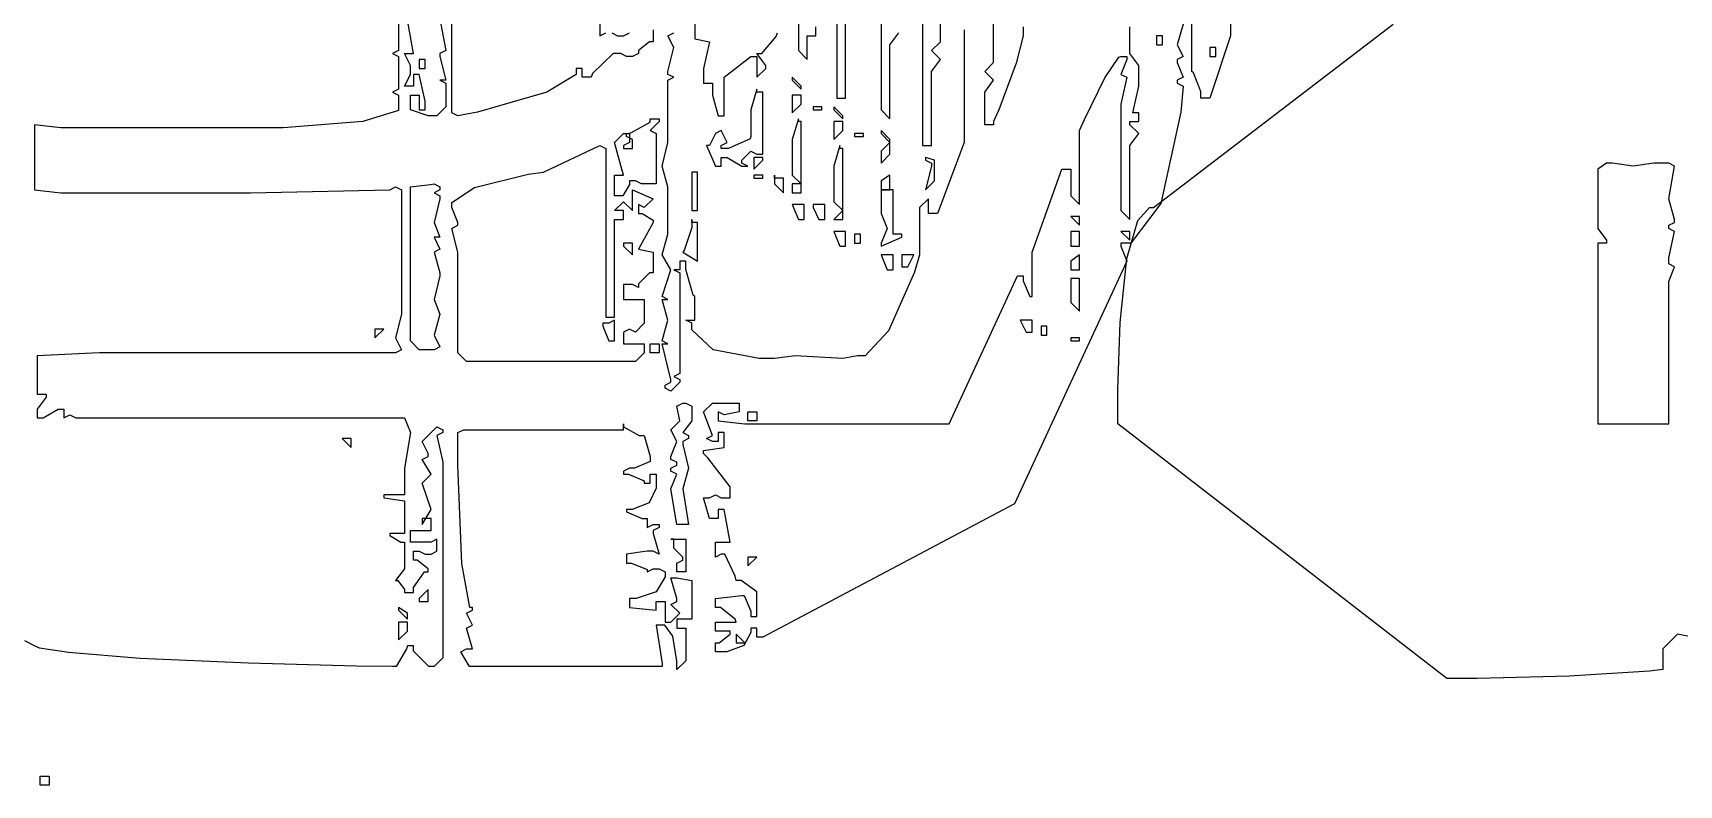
# Model space of a CAD drawing. Extents: x 97 to 264, y 28 to 329.
# Drawn here: x 221.63 to 241.25, y 185.28 to 194.24 of the extents above; entities that cross this region are included whole.
import ezdxf

# ---------------------------------------------------------------- set-up
doc = ezdxf.new("R2010")
doc.units = 0
doc.header["$MEASUREMENT"] = 0

msp = doc.modelspace()

# ---------------------------------------------------------------- linework, layer by layer
at = {"color": 32}
for points in [[(229.518, 199.143), (229.518, 194.168), (229.694, 194.134), (229.622, 193.815), (229.622, 193.639), (229.729, 193.639), (229.729, 193.499), (229.799, 193.252), (229.871, 193.252), (229.871, 193.711), (230.188, 193.958), (230.258, 193.958), (230.258, 193.711), (230.364, 193.815), (230.364, 193.851), (230.258, 193.992), (230.318, 193.992), (230.487, 194.196), (230.504, 194.24)], [(228.388, 195.333), (228.388, 194.204), (228.46, 194.24)], [(231.739, 194.769), (231.739, 193.322), (231.845, 193.216), (231.845, 194.098), (231.951, 194.24)], [(225.99, 194.593), (225.99, 194.028), (225.918, 193.992), (225.99, 193.958), (225.99, 193.569), (225.918, 193.535), (225.99, 193.499), (225.99, 193.358), (225.99, 193.314), (225.565, 193.182), (224.613, 193.11), (224.296, 193.11), (221.967, 193.11), (221.651, 193.146), (221.651, 192.37), (221.967, 192.334), (224.226, 192.334), (225.884, 192.37), (225.954, 192.404), (226.024, 192.37), (226.024, 190.889), (225.954, 190.606), (226.024, 190.464), (225.954, 190.43), (222.426, 190.43), (221.685, 190.394), (221.685, 189.935), (221.791, 189.935), (221.791, 189.901), (221.685, 189.758), (221.685, 189.654), (221.757, 189.654), (221.933, 189.758), (222.003, 189.758), (222.003, 189.654), (222.074, 189.688), (222.144, 189.654), (226.06, 189.654), (226.131, 189.478), (226.06, 189.053), (226.06, 188.736), (225.814, 188.736), (225.814, 188.7), (226.06, 188.666), (226.06, 188.277), (225.884, 188.277), (225.884, 188.251), (226.016, 188.171), (226.06, 188.171), (226.06, 187.854), (225.954, 187.714), (225.98, 187.714), (226.06, 187.608), (226.06, 187.572), (226.167, 187.572), (226.167, 187.634), (226.299, 187.818), (226.343, 187.818), (226.343, 187.854), (226.211, 187.96), (226.167, 187.96), (226.167, 188.067), (226.237, 188.067), (226.307, 188.031), (226.377, 188.031), (226.447, 188.067), (226.447, 188.207), (226.377, 188.171), (226.131, 188.171), (226.131, 188.313), (226.377, 188.313), (226.377, 188.454), (226.271, 188.454), (226.271, 188.383), (226.377, 188.56), (226.271, 188.877), (226.377, 188.983), (226.271, 189.159), (226.343, 189.195), (226.343, 189.229), (226.271, 189.371), (226.447, 189.548), (226.519, 189.512), (226.519, 189.478), (226.447, 189.442), (226.519, 189.125), (226.519, 186.796), (226.413, 186.69), (226.351, 186.69), (226.167, 186.876), (226.167, 186.936), (226.095, 186.936), (226.085, 186.902), (225.96, 186.69), (225.918, 186.69), (225.488, 186.697), (224.2, 186.73), (222.911, 186.788), (222.058, 186.859), (221.711, 186.91), (221.651, 186.936), (221.535, 186.998)], [(226.447, 194.593), (226.554, 194.028), (226.483, 193.992), (226.483, 193.958), (226.554, 193.675), (226.483, 193.675), (226.554, 193.639), (226.554, 193.358), (226.447, 193.252), (226.343, 193.252), (226.131, 193.322), (226.131, 193.499), (226.237, 193.499), (226.237, 193.322), (226.307, 193.322), (226.307, 193.428), (226.237, 193.745), (226.167, 193.745), (226.167, 193.605), (226.06, 193.605), (226.131, 193.745), (226.131, 193.851), (226.06, 193.992), (226.167, 193.992), (226.06, 194.593)], [(229.023, 194.274), (229.023, 194.134), (228.979, 194.134), (228.847, 194.028), (228.847, 193.992), (228.776, 193.958), (228.706, 193.958), (228.636, 193.992), (228.548, 193.992), (228.299, 193.755), (228.283, 193.711), (228.177, 193.711), (228.177, 193.815), (228.107, 193.815), (228.107, 193.745), (227.758, 193.535), (226.932, 193.296), (226.696, 193.252), (226.624, 193.286), (226.624, 194.697)], [(231.21, 194.663), (231.21, 193.463), (231.316, 193.463), (231.316, 194.345)], [(232.234, 194.451), (232.234, 192.899), (232.34, 192.899), (232.34, 193.781), (232.445, 193.922), (232.34, 194.028), (232.445, 194.134), (232.445, 194.733)], [(233.433, 194.31), (233.433, 194.203), (233.349, 193.879), (233.141, 193.324), (233.08, 193.182), (233.08, 193.146), (232.974, 193.146), (232.974, 193.535), (233.08, 193.675), (232.974, 193.781), (233.08, 193.887), (233.08, 194.487)], [(228.53, 194.24), (228.6, 194.204), (228.67, 194.204), (228.74, 194.24)], [(232.727, 194.274), (232.727, 192.933), (232.41, 192.088), (232.304, 192.088), (232.304, 192.264), (232.198, 192.158), (232.198, 191.594), (232.136, 191.391), (231.827, 190.69), (231.55, 190.394), (231.458, 190.394), (231.282, 190.36), (230.717, 190.394), (230.47, 190.36), (230.287, 190.36), (229.737, 190.465), (229.482, 190.704), (229.482, 190.783), (229.412, 190.817), (229.518, 190.817), (229.518, 191.099), (229.5, 191.117), (229.412, 191.422), (229.412, 191.522), (229.342, 191.522), (229.342, 191.418), (229.27, 191.418), (229.342, 191.382), (229.342, 190.183), (229.27, 190.147), (229.342, 190.111), (229.342, 190.077), (229.235, 189.971), (229.165, 190.007), (229.165, 190.041), (229.235, 190.077), (229.235, 190.111), (229.129, 190.536), (229.199, 190.536), (229.129, 190.57), (229.199, 190.817), (229.129, 191.065), (229.199, 191.065), (229.129, 191.099), (229.235, 191.418), (229.129, 191.594), (229.199, 191.841), (229.199, 192.404), (229.129, 192.653), (229.199, 192.933), (229.199, 193.675), (229.27, 193.711), (229.199, 193.745), (229.199, 193.781), (229.27, 194.064), (229.199, 194.204), (229.27, 194.24)], [(235.339, 194.345), (235.267, 194.098), (235.339, 193.958), (235.267, 193.922), (235.267, 193.887), (235.339, 193.711), (235.267, 193.675), (235.267, 193.639), (235.339, 193.605), (235.311, 193.296), (235.073, 192.207), (234.716, 191.735), (234.597, 191.735), (234.597, 191.699), (234.667, 191.522), (233.327, 188.63), (230.328, 187.042), (230.258, 187.042), (230.258, 187.149), (230.188, 187.149), (230.188, 187.097), (230.104, 186.942), (229.901, 186.866), (229.835, 186.866), (229.765, 186.866), (229.765, 186.972), (229.809, 186.972), (229.941, 187.078), (229.941, 187.113), (229.765, 187.113), (229.765, 187.219), (230.011, 187.219), (230.002, 187.255), (229.824, 187.395), (229.765, 187.395), (229.765, 187.501), (230.081, 187.537), (230.107, 187.537), (230.188, 187.351), (230.188, 187.289), (230.258, 187.289), (230.258, 187.537), (230.258, 187.581), (230.072, 187.714), (230.011, 187.714), (230.002, 187.767), (229.876, 188.031), (229.835, 188.031), (229.765, 187.995), (229.765, 188.171), (229.941, 188.171), (229.871, 188.56), (229.799, 188.56), (229.799, 188.454), (229.694, 188.454), (229.622, 188.7), (229.694, 188.7), (229.765, 188.736), (229.835, 188.7), (229.941, 188.7), (229.941, 188.832), (229.675, 189.177), (229.622, 189.229), (229.622, 189.265), (229.871, 189.301), (229.871, 189.478), (229.799, 189.478), (229.799, 189.371), (229.729, 189.371), (229.658, 189.406), (229.729, 189.442), (229.622, 189.724), (229.729, 189.83), (230.047, 189.83), (230.047, 189.724), (229.871, 189.688), (229.799, 189.724), (229.799, 189.618), (230.117, 189.582), (232.551, 189.582), (233.363, 191.346), (233.433, 191.346), (233.433, 191.286), (233.511, 191.099), (233.539, 191.099), (233.539, 191.629), (233.892, 192.617), (233.998, 192.617), (233.998, 192.3), (234.104, 192.194), (234.104, 193.076), (234.164, 193.208), (234.403, 193.703), (234.57, 193.949), (234.597, 193.958), (234.667, 193.958), (234.667, 193.922), (234.597, 193.745), (234.667, 193.711), (234.597, 193.392), (234.597, 192.123), (234.703, 192.017), (234.703, 192.899), (234.81, 193.04), (234.703, 193.146), (234.703, 193.182), (234.81, 193.182), (234.81, 193.286), (234.738, 193.286), (234.81, 193.605), (234.81, 193.851), (234.703, 193.992), (234.703, 194.31)], [(230.753, 194.345), (230.753, 194.028), (230.857, 193.922), (230.857, 194.204), (230.963, 194.204), (230.963, 194.31)], [(241.406, 187.042), (241.23, 187.078), (241.053, 186.902), (241.053, 186.655), (240.894, 186.637), (239.937, 186.575), (238.841, 186.549), (238.478, 186.549), (234.561, 189.582), (234.561, 189.724), (234.561, 189.992), (234.588, 190.789), (234.667, 191.55), (234.8, 192.006), (234.939, 192.158), (234.986, 192.158), (237.842, 194.345)]]:
    msp.add_lwpolyline(points, dxfattribs=at)
for points in [[(235.515, 195.968), (235.585, 195.968), (235.938, 195.369), (235.832, 194.84), (235.902, 194.593), (235.902, 194.204), (235.656, 193.463), (235.549, 193.463), (235.549, 193.543), (235.461, 193.765), (235.443, 193.781), (235.443, 195.475), (235.373, 195.651), (235.373, 195.714), (235.417, 195.903), (235.49, 195.968), (235.515, 195.968)], [(235.02, 194.098), (235.09, 194.098), (235.09, 194.204), (235.02, 194.204), (235.02, 194.098)], [(235.656, 193.958), (235.726, 193.958), (235.726, 194.064), (235.656, 194.064), (235.656, 193.958)], [(226.237, 193.815), (226.307, 193.815), (226.307, 193.922), (226.237, 193.922), (226.237, 193.815)], [(230.681, 193.711), (230.681, 193.675), (230.787, 193.569), (230.787, 193.605), (230.681, 193.711)], [(230.258, 193.569), (230.188, 193.322), (230.188, 193.005), (230.178, 192.979), (229.92, 192.863), (229.835, 192.863), (229.835, 192.899), (229.905, 192.933), (229.835, 193.076), (229.765, 193.04), (229.694, 192.899), (229.658, 192.899), (229.765, 192.653), (229.835, 192.653), (229.835, 192.757), (229.905, 192.757), (230.081, 192.653), (230.152, 192.653), (230.081, 192.687), (230.081, 192.723), (230.188, 192.829), (230.258, 192.793), (230.328, 192.793), (230.328, 193.535), (230.258, 193.535), (230.258, 193.569)], [(230.681, 193.463), (230.681, 193.286), (230.787, 193.392), (230.787, 193.499), (230.681, 193.499), (230.681, 193.463)], [(228.989, 193.216), (229.093, 193.216), (229.093, 193.182), (228.989, 193.076), (229.059, 193.04), (229.059, 192.44), (228.883, 192.44), (228.812, 192.476), (228.74, 192.476), (228.74, 192.432), (228.662, 192.3), (228.636, 192.3), (228.564, 192.3), (228.564, 192.546), (228.67, 192.546), (228.564, 192.933), (228.67, 193.04), (228.74, 193.04), (228.74, 192.933), (228.67, 192.899), (228.67, 192.863), (228.776, 192.863), (228.776, 192.969), (228.706, 193.005), (228.706, 193.04), (228.758, 193.05), (228.989, 193.175), (228.989, 193.216)], [(230.753, 193.216), (230.681, 192.969), (230.681, 192.546), (230.787, 192.44), (230.787, 193.182), (230.753, 193.182), (230.753, 193.216)], [(230.929, 193.358), (230.929, 193.322), (231.033, 193.322), (231.033, 193.358), (230.929, 193.358)], [(231.176, 193.358), (231.176, 193.322), (231.282, 193.216), (231.282, 193.252), (231.176, 193.358)], [(231.176, 193.146), (231.176, 192.969), (231.282, 193.076), (231.282, 193.182), (231.176, 193.182), (231.176, 193.146)], [(231.422, 193.005), (231.528, 193.005), (231.528, 193.04), (231.422, 193.04), (231.422, 193.005)], [(231.739, 193.076), (231.739, 193.04), (231.845, 192.933), (231.845, 192.969), (231.739, 193.076)], [(228.388, 192.899), (228.46, 192.863), (228.46, 190.853), (228.564, 190.853), (228.564, 192.017), (228.67, 192.017), (228.67, 192.123), (228.564, 192.123), (228.67, 192.228), (228.776, 192.123), (228.776, 192.37), (229.023, 192.264), (228.917, 192.158), (228.847, 192.194), (228.847, 192.088), (228.891, 192.088), (229.023, 192.009), (229.023, 191.981), (228.847, 191.665), (229.023, 191.629), (229.023, 191.382), (228.979, 191.382), (228.847, 191.25), (228.847, 191.206), (228.776, 191.242), (228.67, 191.242), (228.67, 191.065), (228.917, 191.065), (228.917, 190.783), (228.812, 190.676), (228.74, 190.712), (228.67, 190.676), (228.67, 190.536), (228.917, 190.536), (228.917, 190.43), (228.812, 190.324), (226.8, 190.324), (226.696, 190.43), (226.696, 191.629), (226.624, 191.911), (226.696, 191.947), (226.696, 191.981), (226.624, 192.158), (226.624, 192.218), (226.893, 192.396), (227.532, 192.555), (227.718, 192.581), (228.388, 192.899)], [(231.246, 192.899), (231.176, 192.653), (231.176, 192.228), (231.282, 192.123), (231.282, 192.863), (231.246, 192.863), (231.246, 192.899)], [(231.739, 192.829), (231.739, 192.687), (231.845, 192.793), (231.845, 192.933), (231.739, 192.829)], [(230.223, 192.757), (230.223, 192.617), (230.328, 192.723), (230.328, 192.757), (230.223, 192.757)], [(232.268, 192.757), (232.268, 192.723), (232.34, 192.687), (232.34, 192.653), (232.268, 192.37), (232.374, 192.476), (232.374, 192.723), (232.268, 192.757)], [(240.278, 192.617), (240.278, 191.911), (240.382, 191.771), (240.382, 191.735), (240.278, 191.735), (240.278, 189.582), (241.124, 189.582), (241.124, 191.276), (241.194, 191.452), (241.124, 191.488), (241.124, 191.558), (241.194, 191.875), (241.124, 191.911), (241.124, 191.947), (241.194, 191.981), (241.194, 192.017), (241.124, 192.264), (241.194, 192.653), (241.124, 192.687), (240.947, 192.687), (240.701, 192.653), (240.454, 192.687), (240.382, 192.687), (240.278, 192.617)], [(226.413, 192.44), (226.483, 192.404), (226.483, 192.37), (226.413, 192.334), (226.483, 192.3), (226.483, 192.264), (226.413, 191.981), (226.483, 191.805), (226.413, 191.805), (226.483, 191.665), (226.413, 191.629), (226.483, 191.382), (226.483, 191.346), (226.413, 191.065), (226.483, 190.889), (226.413, 190.64), (226.483, 190.5), (226.413, 190.464), (226.237, 190.464), (226.131, 190.57), (226.131, 192.404), (226.131, 192.404), (226.369, 192.432), (226.413, 192.44)], [(229.482, 192.123), (229.552, 192.123), (229.552, 192.581), (229.482, 192.581), (229.482, 192.123)], [(230.223, 192.546), (230.223, 192.51), (230.328, 192.51), (230.328, 192.546), (230.223, 192.546)], [(230.47, 192.546), (230.47, 192.44), (230.576, 192.334), (230.576, 192.51), (230.47, 192.51), (230.47, 192.546)], [(230.681, 192.334), (230.787, 192.334), (230.787, 192.44), (230.681, 192.44), (230.681, 192.334)], [(231.739, 192.476), (231.739, 192.37), (231.845, 192.37), (231.845, 192.546), (231.739, 192.476)], [(231.739, 192.334), (231.739, 192.088), (231.811, 191.911), (231.739, 191.735), (231.739, 191.699), (231.987, 191.805), (231.987, 191.841), (231.881, 191.841), (231.881, 192.37), (231.739, 192.37), (231.739, 192.334)], [(230.681, 192.194), (230.753, 192.017), (230.823, 192.017), (230.823, 192.194), (230.681, 192.194)], [(230.929, 192.194), (230.929, 192.158), (230.999, 192.017), (231.069, 192.017), (231.069, 192.194), (230.929, 192.194)], [(231.176, 192.017), (231.282, 192.017), (231.282, 192.123), (231.176, 192.017)], [(233.998, 192.052), (234.104, 191.947), (234.104, 192.052), (233.998, 192.052)], [(229.482, 192.017), (229.482, 191.921), (229.392, 191.647), (229.376, 191.629), (229.552, 191.522), (229.552, 191.981), (229.482, 191.981), (229.482, 192.017)], [(231.176, 191.875), (231.246, 191.699), (231.316, 191.699), (231.316, 191.875), (231.176, 191.875)], [(231.422, 191.735), (231.492, 191.735), (231.492, 191.841), (231.422, 191.841), (231.422, 191.735)], [(233.998, 191.699), (234.104, 191.699), (234.104, 191.875), (233.998, 191.875), (233.998, 191.699)], [(234.597, 191.875), (234.703, 191.771), (234.703, 191.875), (234.597, 191.875)], [(228.67, 191.735), (228.67, 191.699), (228.776, 191.594), (228.776, 191.735), (228.67, 191.735)], [(231.739, 191.594), (231.811, 191.418), (231.881, 191.418), (231.881, 191.594), (231.739, 191.594)], [(231.987, 191.594), (231.987, 191.452), (232.058, 191.452), (232.128, 191.594), (231.987, 191.594)], [(233.998, 191.522), (233.998, 191.418), (234.104, 191.418), (234.104, 191.594), (233.998, 191.522)], [(233.998, 191.312), (233.998, 191.029), (234.104, 190.923), (234.104, 191.312), (233.998, 191.312)], [(225.708, 190.712), (225.708, 190.606), (225.814, 190.712), (225.708, 190.712)], [(228.424, 190.747), (228.494, 190.57), (228.564, 190.57), (228.564, 190.817), (228.494, 190.783), (228.424, 190.783), (228.424, 190.747)], [(233.398, 190.817), (233.469, 190.676), (233.539, 190.676), (233.539, 190.817), (233.398, 190.817)], [(233.645, 190.64), (233.715, 190.64), (233.715, 190.747), (233.645, 190.747), (233.645, 190.64)], [(228.989, 190.536), (229.093, 190.536), (229.093, 190.43), (228.989, 190.43), (228.989, 190.536)], [(233.998, 190.57), (234.104, 190.57), (234.104, 190.606), (233.998, 190.606), (233.998, 190.57)], [(229.412, 189.83), (229.482, 189.794), (229.482, 189.618), (229.376, 189.478), (229.446, 189.442), (229.446, 189.406), (229.376, 189.371), (229.376, 189.335), (229.446, 189.053), (229.376, 188.806), (229.446, 188.383), (229.306, 188.383), (229.235, 188.806), (229.306, 188.983), (229.235, 189.019), (229.235, 189.053), (229.306, 189.089), (229.306, 189.125), (229.235, 189.159), (229.235, 189.195), (229.306, 189.371), (229.235, 189.512), (229.342, 189.618), (229.306, 189.794), (229.376, 189.83), (229.412, 189.83)], [(230.152, 189.724), (230.258, 189.724), (230.258, 189.618), (230.152, 189.618), (230.152, 189.724)], [(228.67, 189.582), (228.67, 189.548), (228.855, 189.442), (228.917, 189.442), (228.989, 189.195), (228.989, 189.159), (228.989, 189.133), (228.802, 189.053), (228.74, 189.053), (228.67, 189.019), (228.67, 188.983), (228.731, 188.983), (228.917, 188.904), (228.917, 188.877), (228.989, 188.877), (228.989, 188.983), (229.059, 188.983), (229.059, 188.877), (229.059, 188.817), (228.975, 188.64), (228.772, 188.56), (228.706, 188.56), (228.706, 188.534), (228.891, 188.454), (228.953, 188.454), (228.953, 188.347), (229.023, 188.383), (229.093, 188.383), (229.093, 188.347), (229.023, 188.313), (229.023, 188.277), (229.093, 188.031), (229.023, 188.067), (228.953, 188.067), (228.706, 188.031), (228.706, 187.924), (228.767, 187.924), (228.953, 187.846), (228.953, 187.818), (229.023, 187.854), (229.093, 187.854), (229.165, 187.818), (229.165, 187.759), (229.058, 187.581), (228.819, 187.501), (228.74, 187.501), (228.74, 187.395), (229.059, 187.361), (229.059, 187.465), (229.165, 187.465), (229.165, 187.219), (229.235, 187.219), (229.342, 187.325), (229.235, 187.431), (229.306, 187.465), (229.306, 187.501), (229.235, 187.748), (229.306, 187.748), (229.482, 187.714), (229.482, 187.255), (229.306, 187.255), (229.306, 187.149), (229.412, 187.149), (229.412, 186.76), (229.306, 186.655), (229.306, 186.755), (229.256, 187.052), (229.161, 187.185), (229.129, 187.185), (229.059, 187.185), (229.129, 186.726), (229.129, 186.69), (226.836, 186.69), (226.73, 186.866), (226.8, 186.902), (226.872, 186.902), (226.8, 187.149), (226.872, 187.185), (226.8, 187.325), (226.872, 187.361), (226.872, 187.395), (226.839, 187.395), (226.744, 187.92), (226.696, 189.089), (226.696, 189.478), (226.766, 189.512), (228.67, 189.512), (228.67, 189.582)], [(225.319, 189.406), (225.425, 189.301), (225.425, 189.406), (225.319, 189.406)], [(229.235, 188.207), (229.412, 188.207), (229.412, 187.818), (229.306, 187.818), (229.306, 187.924), (229.376, 187.96), (229.376, 187.995), (229.27, 188.101), (229.27, 188.207), (229.235, 188.207)], [(230.152, 187.995), (230.152, 187.89), (230.258, 187.995), (230.152, 187.995)], [(226.237, 187.501), (226.237, 187.465), (226.343, 187.465), (226.343, 187.608), (226.237, 187.501)], [(225.99, 187.395), (225.99, 187.361), (226.095, 187.255), (226.095, 187.325), (225.99, 187.395)], [(225.99, 187.185), (225.99, 187.008), (226.095, 187.113), (226.095, 187.219), (225.99, 187.219), (225.99, 187.185)], [(230.011, 187.078), (230.011, 186.972), (230.117, 186.972), (230.011, 187.078)], [(221.721, 185.385), (221.827, 185.385), (221.827, 185.279), (221.721, 185.279), (221.721, 185.385)]]:
    msp.add_lwpolyline(points, close=True, dxfattribs=at)

doc.saveas('drawing.dxf')
